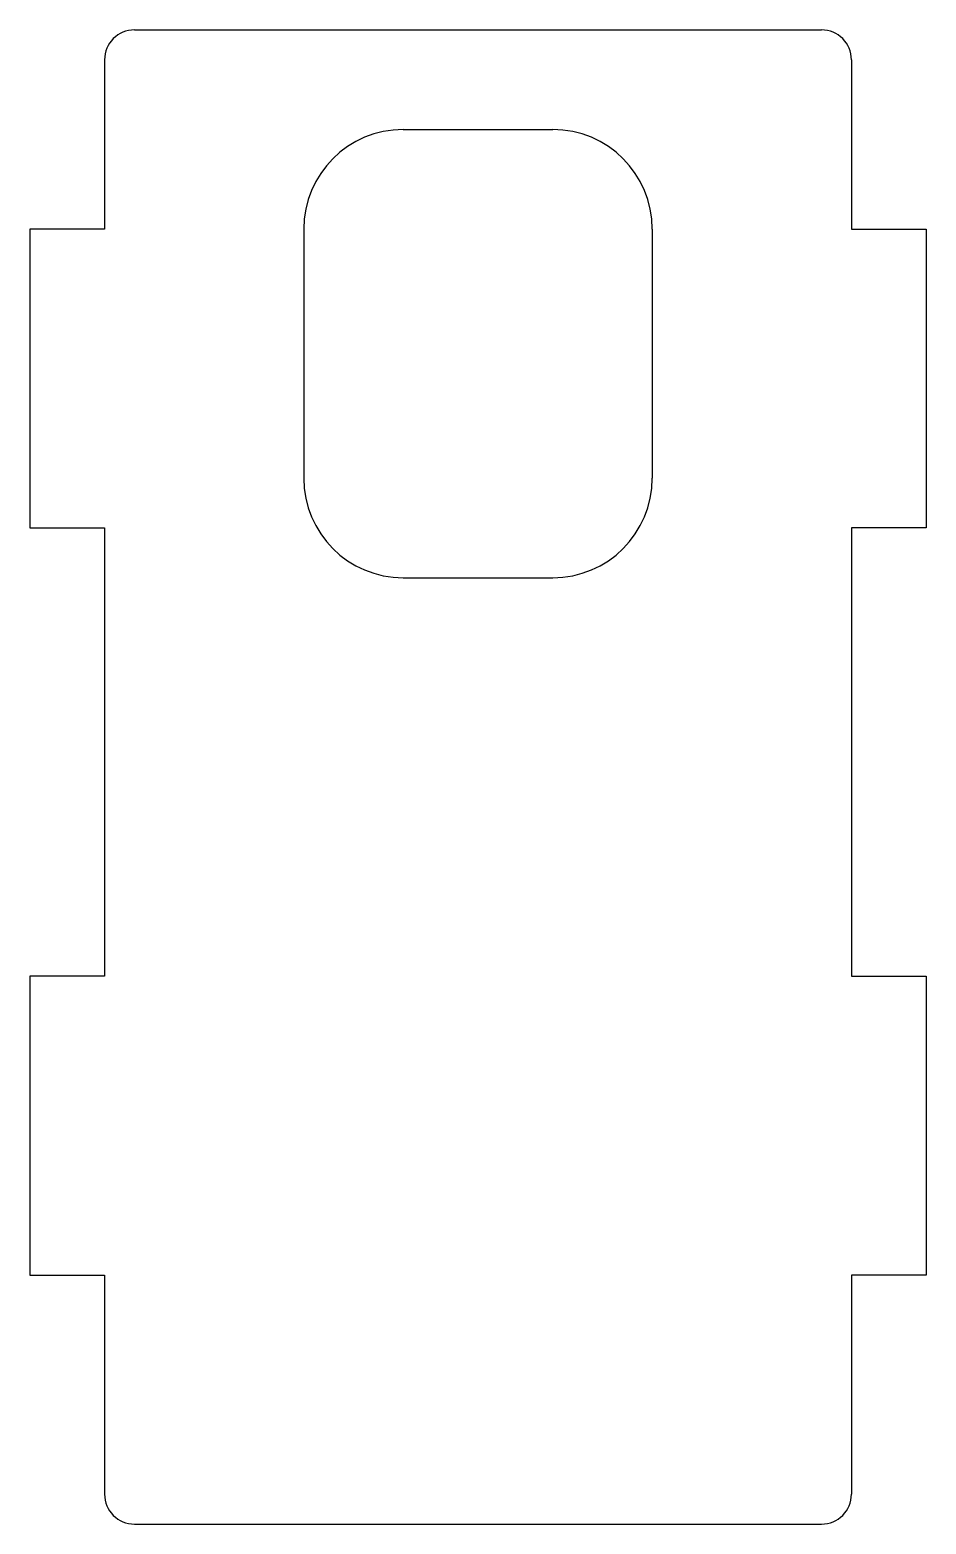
# Model space of a CAD drawing. Extents: x -4.5 to 4.5, y -7.5 to 7.5.
import ezdxf

# ---------------------------------------------------------------- set-up
doc = ezdxf.new("R2010")
doc.units = 0
doc.header["$MEASUREMENT"] = 0
doc.layers.add('VISIBLE', color=7, linetype='CONTINUOUS')

msp = doc.modelspace()

# ---------------------------------------------------------------- linework, layer by layer
at = {"layer": 'VISIBLE'}
for p, q in [((-3.45, 7.5, 0.3), (3.45, 7.5, 0.3)), ((-3.75, 7.2, 0.3), (-3.75, 5.5, 0.3)), ((3.75, 7.2, 0.3), (3.75, 5.5, 0.3)), ((-0.75, 6.5, 0.3), (0.75, 6.5, 0.3)), ((-3.75, 5.5, 0.3), (-4.5, 5.5, 0.3)), ((-4.5, 5.5, 0.3), (-4.5, 2.5, 0.3)), ((-1.75, 5.5, 0.3), (-1.75, 3, 0.3)), ((1.75, 5.5, 0.3), (1.75, 3, 0.3)), ((3.75, 5.5, 0.3), (4.5, 5.5, 0.3)), ((4.5, 5.5, 0.3), (4.5, 2.5, 0.3)), ((-4.5, 2.5, 0.3), (-3.75, 2.5, 0.3)), ((-3.75, 2.5, 0.3), (-3.75, -2, 0.3)), ((3.75, 2.5, 0.3), (3.75, -2, 0.3)), ((4.5, 2.5, 0.3), (3.75, 2.5, 0.3)), ((-0.75, 2, 0.3), (0.75, 2, 0.3)), ((-3.75, -2, 0.3), (-4.5, -2, 0.3)), ((-4.5, -2, 0.3), (-4.5, -5, 0.3)), ((3.75, -2, 0.3), (4.5, -2, 0.3)), ((4.5, -2, 0.3), (4.5, -5, 0.3)), ((-4.5, -5, 0.3), (-3.75, -5, 0.3)), ((-3.75, -5, 0.3), (-3.75, -7.2, 0.3)), ((3.75, -5, 0.3), (3.75, -7.2, 0.3)), ((4.5, -5, 0.3), (3.75, -5, 0.3)), ((-3.45, -7.5, 0.3), (3.45, -7.5, 0.3))]:
    msp.add_line(p, q, dxfattribs=at)
for centre, radius, start, end in [((3.45, 7.2, 0.3), 0.3, 0, 90), ((-3.45, 7.2, 0.3), 0.3, 90, 180), ((-0.75, 5.5, 0.3), 1, 90, 180), ((0.75, 5.5, 0.3), 1, 0, 90), ((-0.75, 3, 0.3), 1, 180, 270), ((0.75, 3, 0.3), 1, 270, 0), ((-3.45, -7.2, 0.3), 0.3, 180, 270), ((3.45, -7.2, 0.3), 0.3, 270, 0)]:
    msp.add_arc(centre, radius, start, end, dxfattribs=at)

doc.saveas('drawing.dxf')
